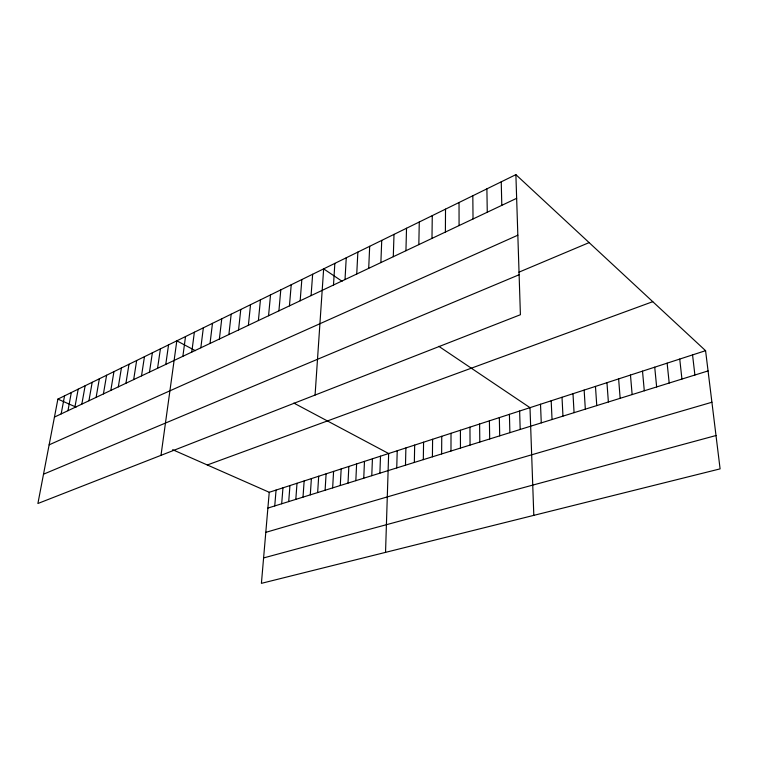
<?xml version="1.0" encoding="UTF-8"?>
<svg xmlns="http://www.w3.org/2000/svg" width="758" height="758" viewBox="0 0 758 758"><rect width="100%" height="100%" fill="white"/><g stroke="black" fill="none" stroke-linecap="round" stroke-linejoin="round"><path stroke-width="1.14" d="M450.982 451.019L451.019 433.292M445.391 232.043L445.524 209.142M441.63 453.938L441.753 436.295M432.411 456.809L432.6 439.27M431.984 238.391L432.268 215.632M423.315 459.642L423.58 442.198M414.342 462.437L414.673 445.088M418.833 244.616L419.269 222.009M405.483 465.204L405.89 447.94M405.937 250.718L406.525 228.253M396.747 467.923L397.22 450.754M393.288 256.706L394.008 234.383M385.538 552.364L388.655 453.53L293.839 403.076M379.891 473.172L380.497 456.174M371.771 475.702L372.434 458.789M380.876 262.581L381.738 240.4M363.755 478.203L364.475 461.376M355.834 480.667L356.611 463.924M368.701 268.351L369.686 246.303M356.743 274.008L357.861 252.101M348.007 483.111L348.841 466.454M340.276 485.518L341.166 468.937M332.648 487.896L333.586 471.4M345.013 279.56L346.245 257.796M325.106 490.246L326.092 473.835M333.501 285.008L334.846 263.377M317.649 492.567L318.692 476.232M315.072 395.06L323.647 268.872L342.076 281.265M310.287 494.86L311.377 478.611M303.011 497.134L304.147 480.951M295.819 499.37L297.003 483.272M311.074 295.62L312.647 274.263M288.713 501.588L289.944 485.565M281.682 503.776L282.961 487.83M300.168 300.784L301.836 279.56M274.747 505.937L276.064 490.066M289.452 305.862L291.214 284.762M705.575 350.679L269.242 492.283L261.406 583.347L720.1 468.87L705.575 350.679L515.885 174.653L57.892 399.106L37.9 503.501L520.405 314.722L515.885 174.653M278.916 310.846L280.782 289.878M268.559 315.745L270.521 294.9M258.393 320.558L260.439 299.846M248.387 325.296L250.519 304.707M238.562 329.948L240.769 309.482M228.888 334.524L231.181 314.182M219.384 339.025L221.753 318.805M210.032 343.45L212.477 323.353M200.832 347.808L203.343 327.826M191.783 352.091L194.361 332.222M182.877 356.307L185.52 336.561M160.999 455.34L176.822 340.825L195.356 350.679M165.775 364.399L168.551 344.881M157.569 368.284L160.402 348.87M149.487 372.112L152.367 352.802M141.519 375.883L144.456 356.686M133.673 379.597L136.658 360.505M125.942 383.254L128.983 364.266M118.324 386.855L121.413 367.981M110.82 390.408L113.946 371.638M103.42 393.914L106.594 375.238M96.124 397.372L99.336 378.792M88.932 400.774L92.192 382.297M81.836 404.128L85.142 385.756M74.853 407.434L78.188 389.157M67.955 410.703L71.328 392.521M61.152 413.915L64.563 395.837M54.453 417.089L516.653 198.321M49.137 444.842L517.837 235.198M518.927 272.179L589.118 242.607M43.509 474.205L519.116 274.747M207.313 464.976L652.771 301.675M267.877 508.078L708.067 370.918M265.793 532.353L711.914 402.242M263.594 557.935L716.007 435.528M57.892 399.106L76.065 407.112M172.653 449.702L269.242 492.283M438.806 346.321L529.994 407.662L533.812 515.364M692.556 354.905L694.896 375.021M679.746 359.065L681.935 379.057M667.135 363.158L669.191 383.027M654.722 367.185L656.646 386.94M642.509 371.145L644.291 390.787M630.476 375.049L632.134 394.577M618.623 378.896L620.158 398.31M606.959 382.686L608.371 401.977M595.466 386.409L596.764 405.596M584.143 390.086L585.328 409.159M572.991 393.705L574.062 412.674M562.01 397.268L562.967 416.123M551.18 400.783L552.042 419.534M540.511 404.251L541.269 422.888M519.628 411.026L520.187 429.454M509.414 414.342L509.878 432.666M501.237 181.835L501.805 205.342M499.332 417.611L499.712 435.841M486.892 188.865L487.271 212.221M489.403 420.832L489.687 438.958M479.606 424.016L479.805 442.037M472.821 195.763L473.03 218.967M469.951 427.152L470.064 445.079M460.419 430.241L460.457 448.073M459.035 202.519L459.073 225.571"/></g></svg>
